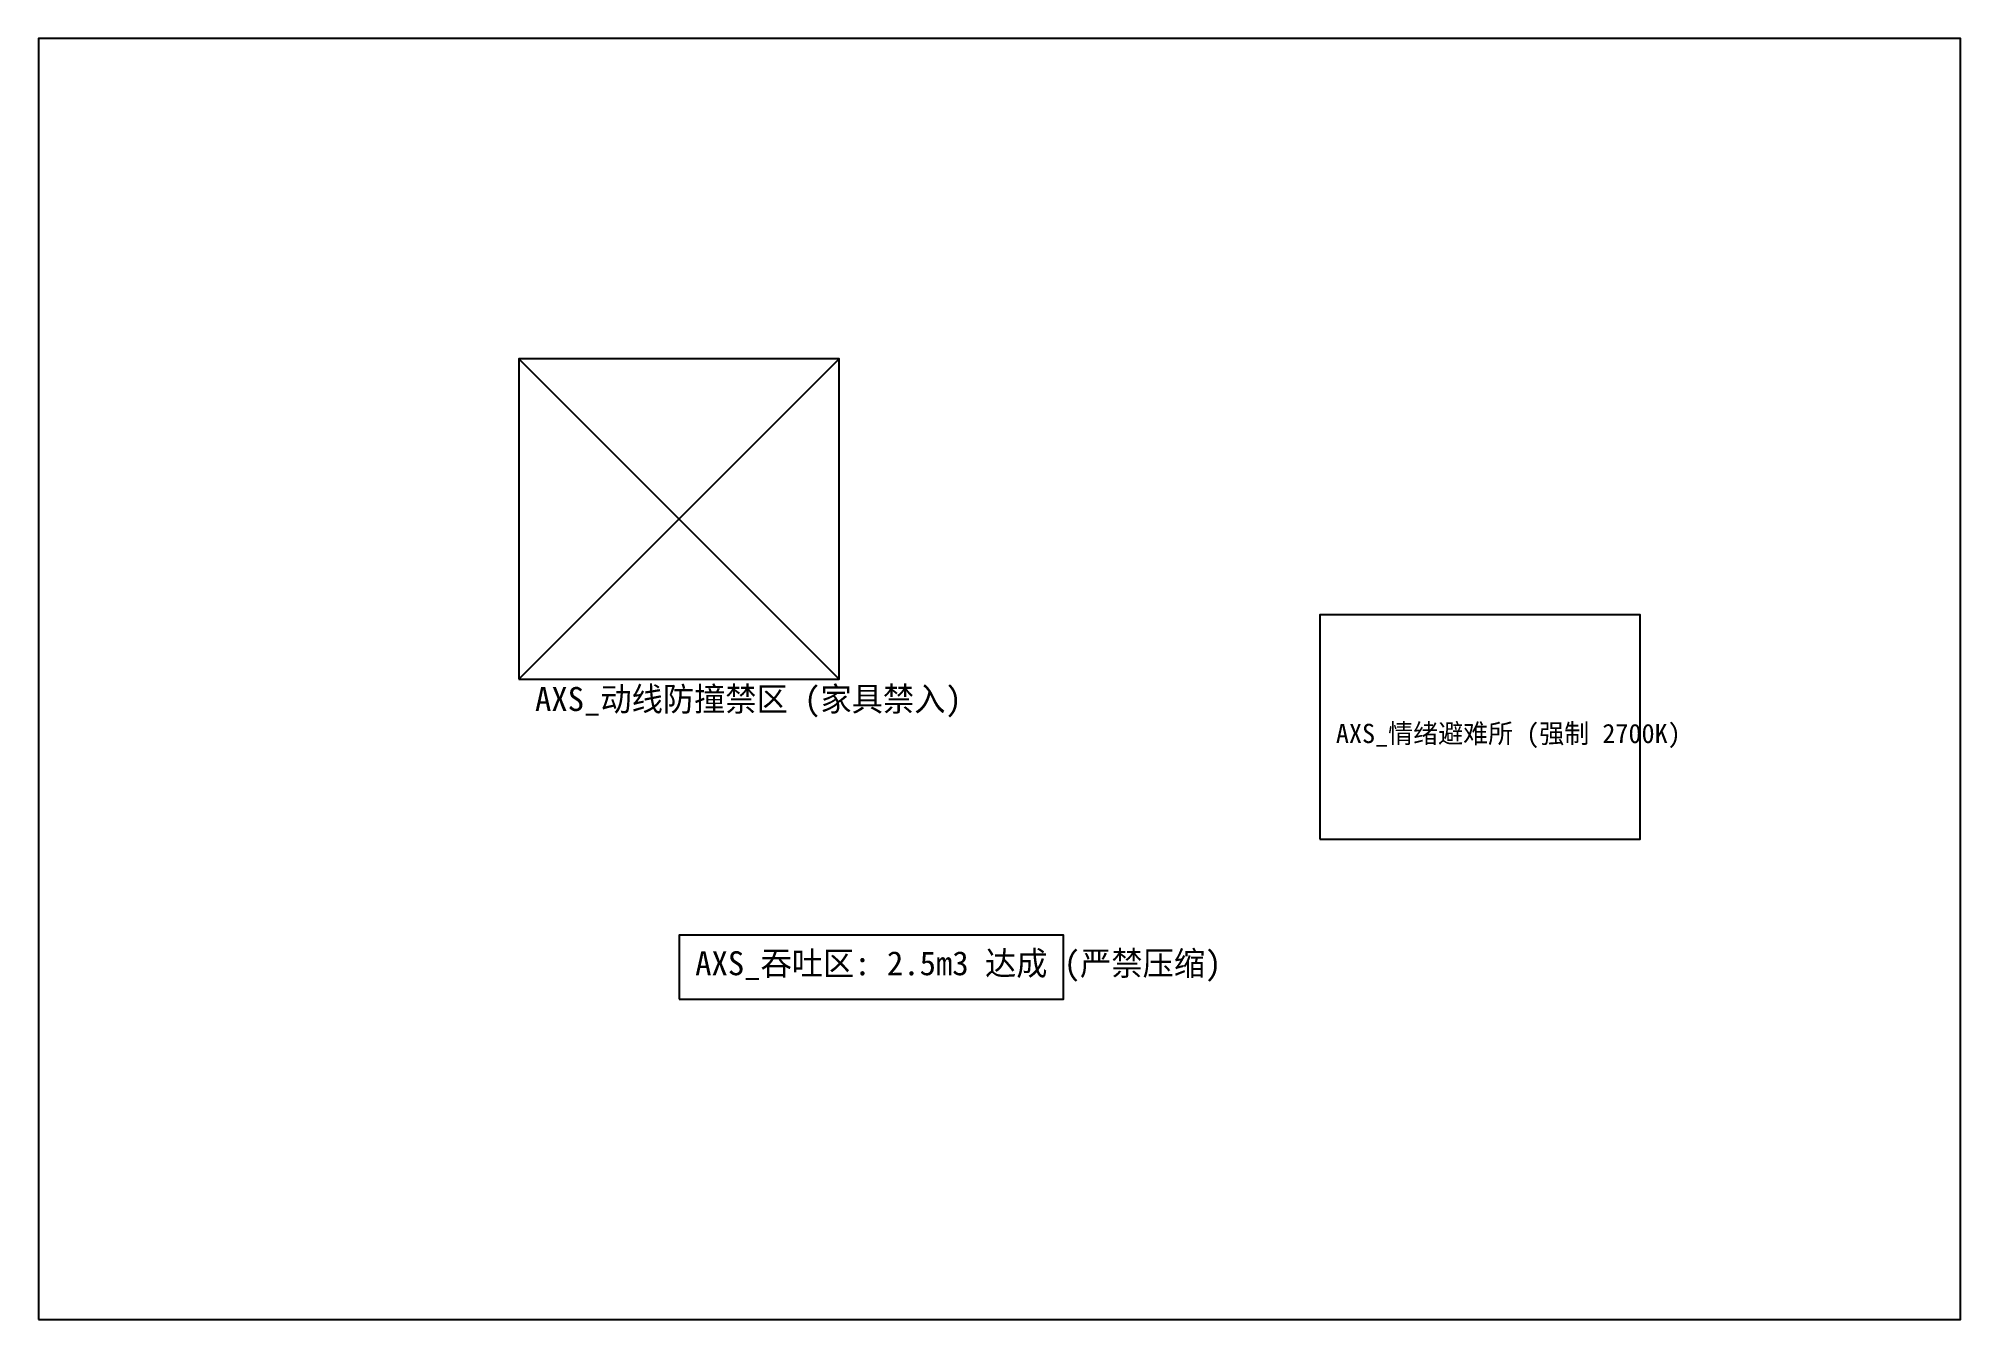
# Model space of a CAD drawing. Header units: metres. Extents: x 0 to 12000, y 0 to 8000.
import ezdxf

# ---------------------------------------------------------------- set-up
doc = ezdxf.new("R2010")
doc.units = ezdxf.units.M
for name, color, linetype in [('AXS_动线留白禁区', 2, 'Continuous'), ('AXS_精神角落屏蔽区', 3, 'Continuous'), ('AXS_绝对收纳红线', 1, 'Continuous')]:
    doc.layers.add(name, color=color, linetype=linetype)

msp = doc.modelspace()

# ---------------------------------------------------------------- linework, layer by layer
msp.add_lwpolyline([(0, 0), (12000, 0), (12000, 8000), (0, 8000)], close=True)
at = {"layer": 'AXS_动线留白禁区'}
for p, q in [((3000, 4000), (5000, 6000)), ((3000, 6000), (5000, 4000))]:
    msp.add_line(p, q, dxfattribs=at)
msp.add_lwpolyline([(3000, 4000), (5000, 4000), (5000, 6000), (3000, 6000)], close=True, dxfattribs=at)
at = {"layer": 'AXS_精神角落屏蔽区'}
msp.add_lwpolyline([(8000, 3000), (10000, 3000), (10000, 4400), (8000, 4400)], close=True, dxfattribs=at)
at = {"layer": 'AXS_绝对收纳红线'}
msp.add_lwpolyline([(4000, 2000), (6400, 2000), (6400, 2400), (4000, 2400)], close=True, dxfattribs=at)

# ---------------------------------------------------------------- texts
at = {"layer": 'AXS_动线留白禁区'}
msp.add_text('AXS_动线防撞禁区 (家具禁入)', height=150, dxfattribs=at).set_placement((3100, 3800))
at = {"layer": 'AXS_精神角落屏蔽区'}
msp.add_text('AXS_情绪避难所 (强制 2700K)', height=120, dxfattribs=at).set_placement((8100, 3600))
at = {"layer": 'AXS_绝对收纳红线'}
msp.add_text('AXS_吞吐区: 2.5m3 达成 (严禁压缩)', height=150, dxfattribs=at).set_placement((4100, 2150))

doc.saveas('drawing.dxf')
